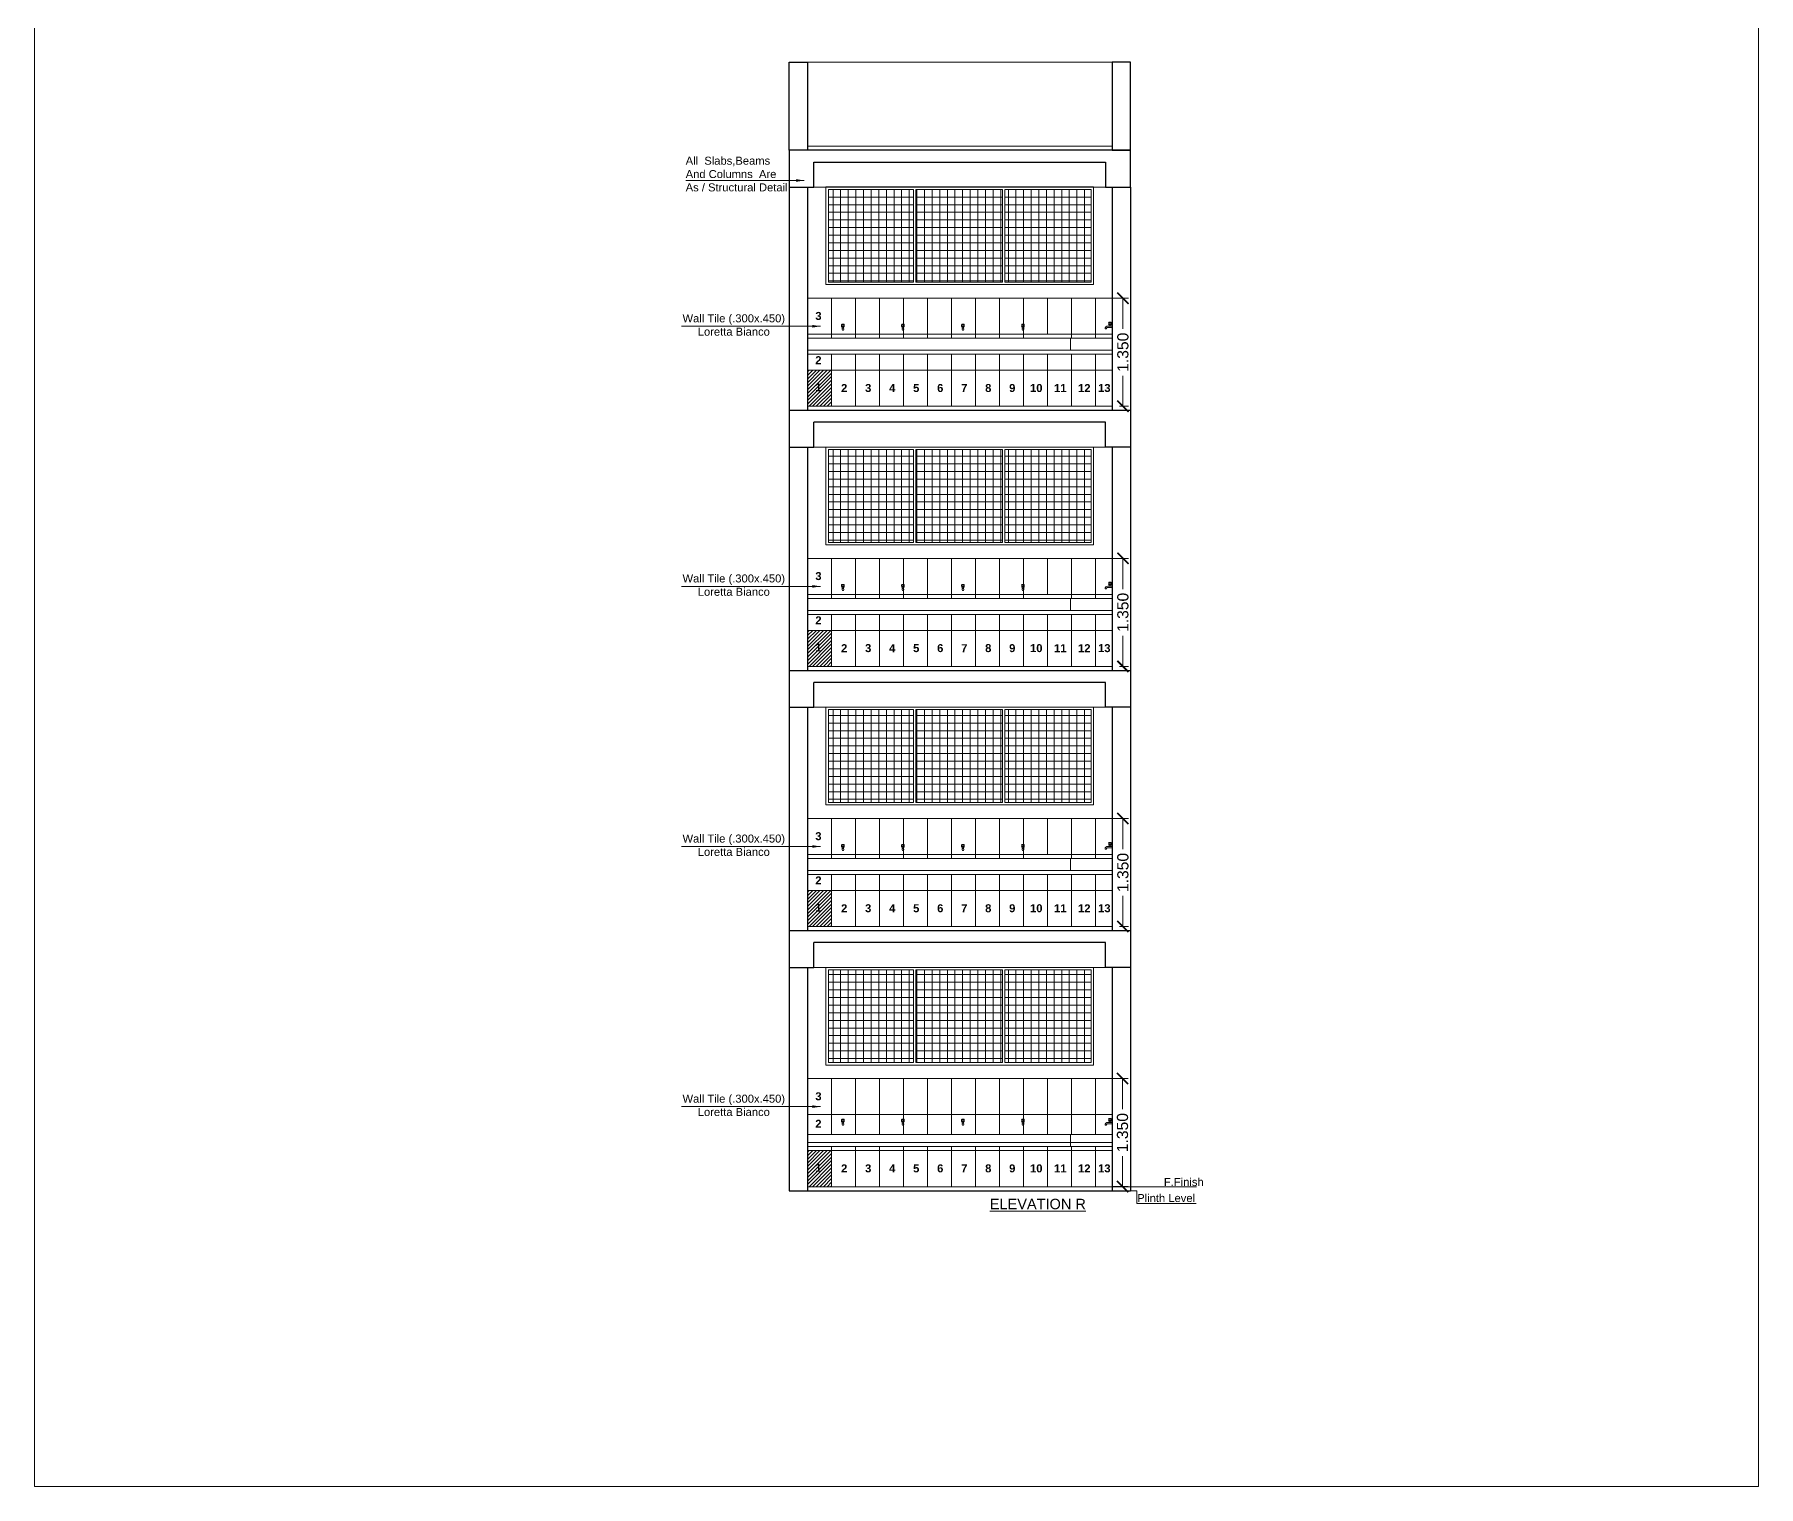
# Model space of a CAD drawing. Header units: millimetres. Extents: x 2733 to 5909, y 1038 to 2089.
# Drawn here: x 2941.06 to 2962.6, y 1038.12 to 1056.26 of the extents above; entities that cross this region are included whole.
import ezdxf

# ---------------------------------------------------------------- set-up
doc = ezdxf.new("R2010")
doc.units = ezdxf.units.MM
doc.header["$PDMODE"] = 35
doc.layers.get('0').update_dxf_attribs({"lineweight": 20})
doc.layers.get('Defpoints').update_dxf_attribs({"lineweight": 15})
for name, color, linetype, lineweight in [('beam', 43, 'Continuous', 20), ('DIM', 6, 'Continuous', 18), ('dim.1', 6, 'Continuous', 18), ('Fixture', 44, 'Continuous', 13), ('FLOOR FINISH', 10, 'Continuous', 15), ('flooring', 1, 'Continuous', 18), ('Hatch', 43, 'Continuous', 13), ('rcc', 5, 'Continuous', 30), ('RD', 7, 'Continuous', 18), ('STAIRS', 10, 'Continuous', 18), ('TEXT', 7, 'Continuous', 15), ('TILE HATCH-2', 123, 'Continuous', 9), ('Tiles', 91, 'Continuous', 9), ('Tiles-Text', 230, 'Continuous', 18), ('Ventilator', 200, 'Continuous', 18), ('Wall', 7, 'Continuous', 30)]:
    doc.layers.add(name, color=color, linetype=linetype, lineweight=lineweight)
doc.styles.add('DIM', font='arial.ttf', dxfattribs={"height": 0.5})
doc.styles.add('dim-stylus bt', font='arial.ttf')
doc.styles.add('L120', font='arial.ttf', dxfattribs={"height": 0.6})
doc.styles.add('Tabrej', font='arial.ttf')
doc.dimstyles.new('Copy of 1  100 SMALL', dxfattribs={"dimscale": 100, "dimtxt": 4.5, "dimasz": 3, "dimexe": 1.5, "dimexo": 0, "dimgap": 1, "dimtad": 1, "dimdec": 0, "dimzin": 0, "dimdsep": 46, "dimtxsty": 'dim-stylus bt', "dimblk": 'ARCHTICK', "dimcen": 0, "dimdle": 1.5, "dimclrd": 256, "dimclre": 256, "dimclrt": 7, "dimadec": 0, "dimazin": 0, "dimtfac": 0.7, "dimtdec": 0, "dimtofl": 0, "dimtmove": 2, "dimatfit": 3, "dimfxl": 0, "dimtolj": 1, "dimtzin": 0, "dimlwd": 15, "dimlwe": 15, "dimarcsym": 0})
doc.dimstyles.new('DIMEN', dxfattribs={"dimtxt": 0.3, "dimasz": 0.25, "dimexe": 0.18, "dimexo": 0.0625, "dimgap": 0.09, "dimtad": 0, "dimdec": 3, "dimzin": 0, "dimdsep": 46, "dimtxsty": 'Tabrej', "dimcen": 0, "dimclrd": 256, "dimclre": 256, "dimclrt": 7, "dimadec": 0, "dimazin": 0, "dimtfac": 1, "dimtdec": 3, "dimtofl": 0, "dimtmove": 0, "dimatfit": 1, "dimfxl": 0, "dimtolj": 1, "dimtzin": 0, "dimlwd": -1, "dimlwe": -1, "dimarcsym": 0})
doc.dimstyles.new('Tabrej', dxfattribs={"dimtxt": 4, "dimasz": 0.45, "dimexe": 0.18, "dimexo": 0.0625, "dimgap": 0.09, "dimtad": 0, "dimdec": 3, "dimzin": 0, "dimdsep": 46, "dimtxsty": 'Tabrej', "dimcen": 0, "dimclrd": 256, "dimclre": 256, "dimclrt": 7, "dimaunit": 1, "dimadec": 3, "dimazin": 0, "dimtfac": 1, "dimtdec": 3, "dimtofl": 0, "dimtmove": 0, "dimatfit": 3, "dimfxl": 0, "dimtolj": 1, "dimtzin": 0, "dimlwd": -1, "dimlwe": -1, "dimarcsym": 0})

# ---------------------------------------------------------------- blocks, each defined once
blk = doc.blocks.new('UIIOJHK')
at = {"ltscale": 0.05}
for p, q in [((1511.705, -656.787), (1511.672, -656.787)), ((1511.672, -656.804), (1511.705, -656.804)), ((1511.68, -656.812), (1511.68, -656.829)), ((1511.68, -656.829), (1511.697, -656.829)), ((1511.695, -656.854), (1511.682, -656.854)), ((1511.697, -656.829), (1511.697, -656.812))]:
    blk.add_line(p, q, dxfattribs=at)
for points in [[(1511.672, -656.787), (1511.672, -656.803)], [(1511.697, -656.779), (1511.68, -656.779)], [(1511.68, -656.812), (1511.697, -656.812)], [(1511.705, -656.804), (1511.705, -656.787)]]:
    blk.add_lwpolyline(points, dxfattribs=at)
for centre, radius, start, end in [((1511.68, -656.787), 0.00809, 88.2224, 181.7776), ((1511.68, -656.804), 0.00809, 178.2224, 271.7776), ((1511.703, -656.84), 0.0248, 153.0329, 214.6745), ((1511.675, -656.84), 0.0248, 325.3255, 26.9671), ((1511.697, -656.787), 0.00809, 358.2224, 91.7776), ((1511.697, -656.804), 0.00809, 268.2224, 1.7776)]:
    blk.add_arc(centre, radius, start, end, dxfattribs=at)
blk = doc.blocks.new('_ArchTick')
at = {"color": 0, "const_width": 0.15}
blk.add_lwpolyline([(-0.5, -0.5), (0.5, 0.5)], dxfattribs=at)
blk = doc.blocks.new('*D71')
at = {"layer": 'Defpoints', "color": 0, "lineweight": 15, "transparency": 16777216}
for p in [(2954.522, 1046.463), (2954.609, 1045.113), (2954.658, 1045.113)]:
    blk.add_point(p, dxfattribs=at)
at = {"layer": 'DIM', "transparency": 16777216}
for p, q in [((2954.529, 1046.463), (2954.728, 1046.463)), ((2954.658, 1046.463), (2954.658, 1046.08)), ((2954.658, 1045.113), (2954.658, 1045.495)), ((2954.616, 1045.113), (2954.728, 1045.113))]:
    blk.add_line(p, q, dxfattribs=at)
at = {"layer": 'DIM', "transparency": 16777216, "xscale": 0.14, "yscale": 0.14, "zscale": 0.14}
for p, rotation in [((2954.658, 1046.463), 90), ((2954.658, 1045.113), 270)]:
    blk.add_blockref('_ArchTick', p, dxfattribs=dict(at, rotation=rotation))
at = {"layer": 'DIM', "color": 7, "transparency": 16777216, "insert": (2954.658, 1045.788), "char_height": 0.14, "attachment_point": 5, "rotation": 90, "style": 'Tabrej'}
blk.add_mtext('\\A1;1.350', dxfattribs=at)
blk = doc.blocks.new('*D147')
at = {"layer": 'Defpoints', "color": 0, "lineweight": 15, "transparency": 16777216}
for p in [(2954.522, 1049.713), (2954.609, 1048.363), (2954.658, 1048.363)]:
    blk.add_point(p, dxfattribs=at)
at = {"layer": 'DIM', "transparency": 16777216}
for p, q in [((2954.529, 1049.713), (2954.728, 1049.713)), ((2954.658, 1049.713), (2954.658, 1049.33)), ((2954.658, 1048.363), (2954.658, 1048.745)), ((2954.616, 1048.363), (2954.728, 1048.363))]:
    blk.add_line(p, q, dxfattribs=at)
at = {"layer": 'DIM', "transparency": 16777216, "xscale": 0.14, "yscale": 0.14, "zscale": 0.14}
for p, rotation in [((2954.658, 1049.713), 90), ((2954.658, 1048.363), 270)]:
    blk.add_blockref('_ArchTick', p, dxfattribs=dict(at, rotation=rotation))
at = {"layer": 'DIM', "color": 7, "transparency": 16777216, "insert": (2954.658, 1049.038), "char_height": 0.14, "attachment_point": 5, "rotation": 90, "style": 'Tabrej'}
blk.add_mtext('\\A1;1.350', dxfattribs=at)
blk = doc.blocks.new('*D148')
at = {"layer": 'Defpoints', "color": 0, "lineweight": 15, "transparency": 16777216}
for p in [(2954.522, 1052.963), (2954.609, 1051.613), (2954.658, 1051.613)]:
    blk.add_point(p, dxfattribs=at)
at = {"layer": 'DIM', "transparency": 16777216}
for p, q in [((2954.529, 1052.963), (2954.728, 1052.963)), ((2954.658, 1052.963), (2954.658, 1052.58)), ((2954.658, 1051.613), (2954.658, 1051.995)), ((2954.616, 1051.613), (2954.728, 1051.613))]:
    blk.add_line(p, q, dxfattribs=at)
at = {"layer": 'DIM', "transparency": 16777216, "xscale": 0.14, "yscale": 0.14, "zscale": 0.14}
for p, rotation in [((2954.658, 1052.963), 90), ((2954.658, 1051.613), 270)]:
    blk.add_blockref('_ArchTick', p, dxfattribs=dict(at, rotation=rotation))
at = {"layer": 'DIM', "color": 7, "transparency": 16777216, "insert": (2954.658, 1052.288), "char_height": 0.14, "attachment_point": 5, "rotation": 90, "style": 'Tabrej'}
blk.add_mtext('\\A1;1.350', dxfattribs=at)
blk = doc.blocks.new('*D149')
at = {"layer": 'Defpoints', "color": 0, "lineweight": 15, "transparency": 16777216}
for p in [(2954.522, 1043.213), (2954.653, 1043.213), (2954.522, 1041.863)]:
    blk.add_point(p, dxfattribs=at)
at = {"layer": 'DIM', "transparency": 16777216}
for p, q in [((2954.529, 1043.213), (2954.723, 1043.213)), ((2954.653, 1043.213), (2954.653, 1042.83)), ((2954.653, 1041.863), (2954.653, 1042.245)), ((2954.529, 1041.863), (2954.723, 1041.863))]:
    blk.add_line(p, q, dxfattribs=at)
at = {"layer": 'DIM', "transparency": 16777216, "xscale": 0.14, "yscale": 0.14, "zscale": 0.14}
for p, rotation in [((2954.653, 1043.213), 90), ((2954.653, 1041.863), 270)]:
    blk.add_blockref('_ArchTick', p, dxfattribs=dict(at, rotation=rotation))
at = {"layer": 'DIM', "color": 7, "transparency": 16777216, "insert": (2954.653, 1042.538), "char_height": 0.14, "attachment_point": 5, "rotation": 90, "style": 'Tabrej'}
blk.add_mtext('\\A1;1.350', dxfattribs=at)
blk = doc.blocks.new('GDF')
at = {"ltscale": 0.05}
for p, q in [((2954.435, 1042.631), (2954.452, 1042.631)), ((2954.469, 1042.647), (2954.522, 1042.647)), ((2954.522, 1042.664), (2954.47, 1042.664)), ((2954.513, 1042.706), (2954.48, 1042.706)), ((2954.48, 1042.689), (2954.513, 1042.689)), ((2954.488, 1042.681), (2954.488, 1042.664)), ((2954.505, 1042.664), (2954.505, 1042.681))]:
    blk.add_line(p, q, dxfattribs=at)
for points in [[(2954.48, 1042.706), (2954.48, 1042.689)], [(2954.505, 1042.714), (2954.488, 1042.714)], [(2954.488, 1042.681), (2954.505, 1042.681)], [(2954.513, 1042.689), (2954.513, 1042.706)]]:
    blk.add_lwpolyline(points, dxfattribs=at)
for centre, radius, start, end in [((2954.466, 1042.634), 0.0306, 81.284, 185.8586), ((2954.466, 1042.634), 0.0139, 77.0192, 192.9808), ((2954.488, 1042.706), 0.00809, 88.2224, 181.7776), ((2954.488, 1042.689), 0.00809, 178.2224, 271.7776), ((2954.505, 1042.706), 0.00809, 358.2224, 91.7776), ((2954.505, 1042.689), 0.00809, 268.2224, 1.7776)]:
    blk.add_arc(centre, radius, start, end, dxfattribs=at)
blk = doc.blocks.new('6yr5')
at = {"layer": 'Hatch', "lineweight": 15}
h = blk.add_hatch(dxfattribs=at)
h.set_pattern_fill('NET', color=256, scale=0.03)
h.paths.add_polyline_path([(2956.398, 1065.684), (2956.398, 1064.524), (2957.478, 1064.524), (2957.478, 1065.684)])
h.paths.add_polyline_path([(2957.508, 1065.684), (2957.508, 1064.524), (2958.588, 1064.524), (2958.588, 1065.684)])
h.paths.add_polyline_path([(2955.303, 1065.684), (2955.303, 1064.524), (2956.368, 1064.524), (2956.368, 1065.684)])
at = {"layer": 'Ventilator', "lineweight": 15}
for p, q in [((2956.368, 1064.524), (2956.368, 1065.684)), ((2956.398, 1064.524), (2956.398, 1065.684)), ((2957.478, 1064.524), (2957.478, 1065.684)), ((2957.508, 1064.524), (2957.508, 1065.684))]:
    blk.add_line(p, q, dxfattribs=at)
blk.add_lwpolyline([(2955.273, 1064.494), (2958.618, 1064.494), (2958.618, 1065.714), (2955.273, 1065.714)], close=True, dxfattribs=at)
for points in [[(2956.368, 1065.684), (2955.303, 1065.684), (2955.303, 1064.524), (2956.368, 1064.524)], [(2957.478, 1065.684), (2956.398, 1065.684)], [(2957.508, 1064.524), (2958.588, 1064.524), (2958.588, 1065.684), (2957.508, 1065.684)], [(2956.398, 1064.524), (2957.478, 1064.524)]]:
    blk.add_lwpolyline(points, dxfattribs=at)
blk = doc.blocks.new('bb')
at = {"layer": 'TEXT', "insert": (2831.44, 1054.934), "char_height": 0.1, "width": 22.01129, "attachment_point": 1, "style": 'L120'}
blk.add_mtext('All  Slabs,Beams\\PAnd Columns  Are \\PAs / Structural Detail', dxfattribs=at)
at = {"layer": 'dim.1', "ltscale": 0.02}
blk.add_leader([(2832.92, 1054.637), (2831.44, 1054.637)], dimstyle='Tabrej', override={"dimasz": 0.1}, dxfattribs=at)

msp = doc.modelspace()

# ---------------------------------------------------------------- hatches: boundary and pattern name
at = {"layer": 'TILE HATCH-2'}
h = msp.add_hatch(dxfattribs=at)
h.set_pattern_fill('ANSI31', color=256, scale=0.01, style=0)
h.set_pattern_definition([(45, (57.666524, 56.654722), (-0.0224506403, 0.0224506403), [])])
h.paths.add_polyline_path([(2951.0171, 1052.0625), (2950.7171, 1052.0625), (2950.7171, 1051.6125), (2951.0171, 1051.6125)])
h.paths.add_polyline_path([(2950.806, 1051.9351), (2950.8999, 1051.9351), (2950.8999, 1051.7847), (2950.806, 1051.7847)], flags=24)
h = msp.add_hatch(dxfattribs=at)
h.set_pattern_fill('ANSI31', color=256, scale=0.01, style=0)
h.set_pattern_definition([(45, (57.666524, 53.404722), (-0.0224506403, 0.0224506403), [])])
h.paths.add_polyline_path([(2951.0171, 1048.8125), (2950.7171, 1048.8125), (2950.7171, 1048.3625), (2951.0171, 1048.3625)])
h.paths.add_polyline_path([(2950.806, 1048.6851), (2950.8999, 1048.6851), (2950.8999, 1048.5347), (2950.806, 1048.5347)], flags=24)
h = msp.add_hatch(dxfattribs=at)
h.set_pattern_fill('ANSI31', color=256, scale=0.01, style=0)
h.set_pattern_definition([(45, (57.666524, 50.154722), (-0.0224506403, 0.0224506403), [])])
h.paths.add_polyline_path([(2951.0171, 1045.5625), (2950.7171, 1045.5625), (2950.7171, 1045.1125), (2951.0171, 1045.1125)])
h.paths.add_polyline_path([(2950.806, 1045.4351), (2950.8999, 1045.4351), (2950.8999, 1045.2847), (2950.806, 1045.2847)], flags=24)
h = msp.add_hatch(dxfattribs=at)
h.set_pattern_fill('ANSI31', color=256, scale=0.01, style=0)
h.set_pattern_definition([(45, (57.666524, 46.904722), (-0.0224506403, 0.0224506403), [])])
h.paths.add_polyline_path([(2951.0171, 1042.3125), (2950.7171, 1042.3125), (2950.7171, 1041.8625), (2951.0171, 1041.8625)])
h.paths.add_polyline_path([(2950.806, 1042.1851), (2950.8999, 1042.1851), (2950.8999, 1042.0347), (2950.806, 1042.0347)], flags=24)

# ---------------------------------------------------------------- linework, layer by layer
at = {"lineweight": 15}
msp.add_line((2950.7171, 1055.9125), (2954.7521, 1055.9125), dxfattribs=at)
at = {"layer": 'beam', "lineweight": 15}
for p, q in [((2950.7971, 1054.3525), (2954.4421, 1054.3525)), ((2950.7971, 1051.1025), (2954.4421, 1051.1025)), ((2950.7971, 1047.8525), (2954.4421, 1047.8525)), ((2950.7971, 1044.6025), (2954.4421, 1044.6025))]:
    msp.add_line(p, q, dxfattribs=at)
at = {"layer": 'DIM', "ltscale": 0.05}
for p, q in [((2954.5291, 1041.8625), (2955.5793, 1041.8625)), ((2954.5291, 1041.8125), (2954.8325, 1041.8125)), ((2954.5291, 1041.8125), (2954.8325, 1041.8125)), ((2954.8325, 1041.8125), (2954.8325, 1041.6528)), ((2954.8325, 1041.6528), (2955.5736, 1041.6528))]:
    msp.add_line(p, q, dxfattribs=at)
at = {"layer": 'FLOOR FINISH', "lineweight": 15}
msp.add_line((2950.7171, 1054.8625), (2954.5221, 1054.8625), dxfattribs=at)
at = {"layer": 'flooring'}
for p, q in [((2950.7171, 1052.4625), (2954.5221, 1052.4625)), ((2950.7171, 1052.3125), (2954.5221, 1052.3125)), ((2950.7171, 1052.2625), (2954.5221, 1052.2625)), ((2950.7171, 1051.6125), (2954.5221, 1051.6125)), ((2950.7171, 1049.2125), (2954.5221, 1049.2125)), ((2950.7171, 1049.0625), (2954.5221, 1049.0625)), ((2950.7171, 1049.0125), (2954.5221, 1049.0125)), ((2950.7171, 1048.3625), (2954.5221, 1048.3625)), ((2950.7171, 1045.9625), (2954.5221, 1045.9625)), ((2950.7171, 1045.8125), (2954.5221, 1045.8125)), ((2950.7171, 1045.7625), (2954.5221, 1045.7625)), ((2950.7171, 1045.1125), (2954.5221, 1045.1125)), ((2950.7171, 1042.5125), (2954.5221, 1042.5125)), ((2950.7171, 1042.4125), (2954.5221, 1042.4125)), ((2950.7171, 1042.3625), (2954.5221, 1042.3625)), ((2950.7171, 1041.8625), (2954.5221, 1041.8625))]:
    msp.add_line(p, q, dxfattribs=at)
at = {"layer": 'rcc'}
for p, q in [((2950.4871, 1051.5625), (2950.4871, 1051.1025)), ((2950.4871, 1051.5625), (2954.7521, 1051.5625)), ((2954.7521, 1051.5625), (2954.7521, 1051.1025)), ((2950.7971, 1051.1025), (2950.7971, 1051.4125)), ((2954.4421, 1051.4125), (2950.7971, 1051.4125)), ((2954.4421, 1051.1025), (2954.4421, 1051.4125)), ((2950.4871, 1051.1025), (2950.7971, 1051.1025)), ((2954.7521, 1051.1025), (2954.4421, 1051.1025)), ((2950.4871, 1048.3125), (2950.4871, 1047.8525)), ((2950.4871, 1048.3125), (2954.7521, 1048.3125)), ((2950.7971, 1047.8525), (2950.7971, 1048.1625)), ((2954.4421, 1048.1625), (2950.7971, 1048.1625)), ((2954.4421, 1047.8525), (2954.4421, 1048.1625)), ((2954.7521, 1048.3125), (2954.7521, 1047.8525)), ((2950.4871, 1047.8525), (2950.7971, 1047.8525)), ((2954.7521, 1047.8525), (2954.4421, 1047.8525)), ((2950.4871, 1045.0625), (2950.4871, 1044.6025)), ((2950.4871, 1045.0625), (2954.7521, 1045.0625)), ((2950.7971, 1044.6025), (2950.7971, 1044.9125)), ((2954.4421, 1044.9125), (2950.7971, 1044.9125)), ((2954.4421, 1044.6025), (2954.4421, 1044.9125)), ((2954.7521, 1045.0625), (2954.7521, 1044.6025)), ((2950.4871, 1044.6025), (2950.7971, 1044.6025)), ((2954.7521, 1044.6025), (2954.4421, 1044.6025))]:
    msp.add_line(p, q, dxfattribs=at)
msp.add_lwpolyline([(2954.4421, 1054.3525), (2954.7521, 1054.3525), (2954.7521, 1054.8125), (2950.4871, 1054.8125), (2950.4871, 1054.3525), (2950.7971, 1054.3525), (2950.7971, 1054.6625), (2954.4421, 1054.6625)], close=True, dxfattribs=at)
at = {"layer": 'RD', "lineweight": 15}
msp.add_lwpolyline([(2941.0568, 1070.8574), (2962.6006, 1070.8574), (2962.6006, 1038.1163), (2941.0568, 1038.1163)], close=True, dxfattribs=at)
at = {"layer": 'STAIRS'}
for p, q in [((2954.0021, 1052.4625), (2954.0021, 1052.3125)), ((2954.0021, 1049.2125), (2954.0021, 1049.0625)), ((2954.0021, 1045.9625), (2954.0021, 1045.8125)), ((2954.0021, 1042.5125), (2954.0021, 1042.3625))]:
    msp.add_line(p, q, dxfattribs=at)
at = {"layer": 'Tiles'}
for points in [[(2950.7171, 1052.9625), (2950.7171, 1052.5125), (2951.0171, 1052.5125), (2951.0171, 1052.9625)], [(2951.0171, 1052.9625), (2951.0171, 1052.5125), (2951.3171, 1052.5125), (2951.3171, 1052.9625)], [(2951.3171, 1052.9625), (2951.3171, 1052.5125), (2951.6171, 1052.5125), (2951.6171, 1052.9625)], [(2951.6171, 1052.9625), (2951.6171, 1052.5125), (2951.9171, 1052.5125), (2951.9171, 1052.9625)], [(2951.9171, 1052.9625), (2951.9171, 1052.5125), (2952.2171, 1052.5125), (2952.2171, 1052.9625)], [(2952.2171, 1052.9625), (2952.2171, 1052.5125), (2952.5171, 1052.5125), (2952.5171, 1052.9625)], [(2952.5171, 1052.9625), (2952.5171, 1052.5125), (2952.8171, 1052.5125), (2952.8171, 1052.9625)], [(2952.8171, 1052.9625), (2952.8171, 1052.5125), (2953.1171, 1052.5125), (2953.1171, 1052.9625)], [(2953.1171, 1052.9625), (2953.1171, 1052.5125), (2953.4171, 1052.5125), (2953.4171, 1052.9625)], [(2953.4171, 1052.9625), (2953.4171, 1052.5125), (2953.7171, 1052.5125), (2953.7171, 1052.9625)], [(2953.7171, 1052.9625), (2953.7171, 1052.5125), (2954.0171, 1052.5125), (2954.0171, 1052.9625)], [(2954.0171, 1052.9625), (2954.0171, 1052.5125), (2954.3171, 1052.5125), (2954.3171, 1052.9625)], [(2954.3171, 1052.9625), (2954.3171, 1052.5125), (2954.5221, 1052.5125), (2954.5221, 1052.9625)], [(2950.7171, 1052.0625), (2950.7171, 1051.6125), (2951.0171, 1051.6125), (2951.0171, 1052.0625)], [(2951.0171, 1052.0625), (2951.0171, 1051.6125), (2951.3171, 1051.6125), (2951.3171, 1052.0625)], [(2951.3171, 1052.0625), (2951.3171, 1051.6125), (2951.6171, 1051.6125), (2951.6171, 1052.0625)], [(2951.6171, 1052.0625), (2951.6171, 1051.6125), (2951.9171, 1051.6125), (2951.9171, 1052.0625)], [(2951.9171, 1052.0625), (2951.9171, 1051.6125), (2952.2171, 1051.6125), (2952.2171, 1052.0625)], [(2952.2171, 1052.0625), (2952.2171, 1051.6125), (2952.5171, 1051.6125), (2952.5171, 1052.0625)], [(2952.5171, 1052.0625), (2952.5171, 1051.6125), (2952.8171, 1051.6125), (2952.8171, 1052.0625)], [(2952.8171, 1052.0625), (2952.8171, 1051.6125), (2953.1171, 1051.6125), (2953.1171, 1052.0625)], [(2953.1171, 1052.0625), (2953.1171, 1051.6125), (2953.4171, 1051.6125), (2953.4171, 1052.0625)], [(2953.4171, 1052.0625), (2953.4171, 1051.6125), (2953.7171, 1051.6125), (2953.7171, 1052.0625)], [(2953.7171, 1052.0625), (2953.7171, 1051.6125), (2954.0171, 1051.6125), (2954.0171, 1052.0625)], [(2954.0171, 1052.0625), (2954.0171, 1051.6125), (2954.3171, 1051.6125), (2954.3171, 1052.0625)], [(2954.3171, 1052.0625), (2954.3171, 1051.6125), (2954.5221, 1051.6125), (2954.5221, 1052.0625)], [(2950.7171, 1049.7125), (2950.7171, 1049.2625), (2951.0171, 1049.2625), (2951.0171, 1049.7125)], [(2951.0171, 1049.7125), (2951.0171, 1049.2625), (2951.3171, 1049.2625), (2951.3171, 1049.7125)], [(2951.3171, 1049.7125), (2951.3171, 1049.2625), (2951.6171, 1049.2625), (2951.6171, 1049.7125)], [(2951.6171, 1049.7125), (2951.6171, 1049.2625), (2951.9171, 1049.2625), (2951.9171, 1049.7125)], [(2951.9171, 1049.7125), (2951.9171, 1049.2625), (2952.2171, 1049.2625), (2952.2171, 1049.7125)], [(2952.2171, 1049.7125), (2952.2171, 1049.2625), (2952.5171, 1049.2625), (2952.5171, 1049.7125)], [(2952.5171, 1049.7125), (2952.5171, 1049.2625), (2952.8171, 1049.2625), (2952.8171, 1049.7125)], [(2952.8171, 1049.7125), (2952.8171, 1049.2625), (2953.1171, 1049.2625), (2953.1171, 1049.7125)], [(2953.1171, 1049.7125), (2953.1171, 1049.2625), (2953.4171, 1049.2625), (2953.4171, 1049.7125)], [(2953.4171, 1049.7125), (2953.4171, 1049.2625), (2953.7171, 1049.2625), (2953.7171, 1049.7125)], [(2953.7171, 1049.7125), (2953.7171, 1049.2625), (2954.0171, 1049.2625), (2954.0171, 1049.7125)], [(2954.0171, 1049.7125), (2954.0171, 1049.2625), (2954.3171, 1049.2625), (2954.3171, 1049.7125)], [(2954.3171, 1049.7125), (2954.3171, 1049.2625), (2954.5221, 1049.2625), (2954.5221, 1049.7125)], [(2950.7171, 1048.8125), (2950.7171, 1048.3625), (2951.0171, 1048.3625), (2951.0171, 1048.8125)], [(2951.0171, 1048.8125), (2951.0171, 1048.3625), (2951.3171, 1048.3625), (2951.3171, 1048.8125)], [(2951.3171, 1048.8125), (2951.3171, 1048.3625), (2951.6171, 1048.3625), (2951.6171, 1048.8125)], [(2951.6171, 1048.8125), (2951.6171, 1048.3625), (2951.9171, 1048.3625), (2951.9171, 1048.8125)], [(2951.9171, 1048.8125), (2951.9171, 1048.3625), (2952.2171, 1048.3625), (2952.2171, 1048.8125)], [(2952.2171, 1048.8125), (2952.2171, 1048.3625), (2952.5171, 1048.3625), (2952.5171, 1048.8125)], [(2952.5171, 1048.8125), (2952.5171, 1048.3625), (2952.8171, 1048.3625), (2952.8171, 1048.8125)], [(2952.8171, 1048.8125), (2952.8171, 1048.3625), (2953.1171, 1048.3625), (2953.1171, 1048.8125)], [(2953.1171, 1048.8125), (2953.1171, 1048.3625), (2953.4171, 1048.3625), (2953.4171, 1048.8125)], [(2953.4171, 1048.8125), (2953.4171, 1048.3625), (2953.7171, 1048.3625), (2953.7171, 1048.8125)], [(2953.7171, 1048.8125), (2953.7171, 1048.3625), (2954.0171, 1048.3625), (2954.0171, 1048.8125)], [(2954.0171, 1048.8125), (2954.0171, 1048.3625), (2954.3171, 1048.3625), (2954.3171, 1048.8125)], [(2954.3171, 1048.8125), (2954.3171, 1048.3625), (2954.5221, 1048.3625), (2954.5221, 1048.8125)], [(2950.7171, 1046.4625), (2950.7171, 1046.0125), (2951.0171, 1046.0125), (2951.0171, 1046.4625)], [(2951.0171, 1046.4625), (2951.0171, 1046.0125), (2951.3171, 1046.0125), (2951.3171, 1046.4625)], [(2951.3171, 1046.4625), (2951.3171, 1046.0125), (2951.6171, 1046.0125), (2951.6171, 1046.4625)], [(2951.6171, 1046.4625), (2951.6171, 1046.0125), (2951.9171, 1046.0125), (2951.9171, 1046.4625)], [(2951.9171, 1046.4625), (2951.9171, 1046.0125), (2952.2171, 1046.0125), (2952.2171, 1046.4625)], [(2952.2171, 1046.4625), (2952.2171, 1046.0125), (2952.5171, 1046.0125), (2952.5171, 1046.4625)], [(2952.5171, 1046.4625), (2952.5171, 1046.0125), (2952.8171, 1046.0125), (2952.8171, 1046.4625)], [(2952.8171, 1046.4625), (2952.8171, 1046.0125), (2953.1171, 1046.0125), (2953.1171, 1046.4625)], [(2953.1171, 1046.4625), (2953.1171, 1046.0125), (2953.4171, 1046.0125), (2953.4171, 1046.4625)], [(2953.4171, 1046.4625), (2953.4171, 1046.0125), (2953.7171, 1046.0125), (2953.7171, 1046.4625)], [(2953.7171, 1046.4625), (2953.7171, 1046.0125), (2954.0171, 1046.0125), (2954.0171, 1046.4625)], [(2954.0171, 1046.4625), (2954.0171, 1046.0125), (2954.3171, 1046.0125), (2954.3171, 1046.4625)], [(2954.3171, 1046.4625), (2954.3171, 1046.0125), (2954.5221, 1046.0125), (2954.5221, 1046.4625)], [(2950.7171, 1045.5625), (2950.7171, 1045.1125), (2951.0171, 1045.1125), (2951.0171, 1045.5625)], [(2951.0171, 1045.5625), (2951.0171, 1045.1125), (2951.3171, 1045.1125), (2951.3171, 1045.5625)], [(2951.3171, 1045.5625), (2951.3171, 1045.1125), (2951.6171, 1045.1125), (2951.6171, 1045.5625)], [(2951.6171, 1045.5625), (2951.6171, 1045.1125), (2951.9171, 1045.1125), (2951.9171, 1045.5625)], [(2951.9171, 1045.5625), (2951.9171, 1045.1125), (2952.2171, 1045.1125), (2952.2171, 1045.5625)], [(2952.2171, 1045.5625), (2952.2171, 1045.1125), (2952.5171, 1045.1125), (2952.5171, 1045.5625)], [(2952.5171, 1045.5625), (2952.5171, 1045.1125), (2952.8171, 1045.1125), (2952.8171, 1045.5625)], [(2952.8171, 1045.5625), (2952.8171, 1045.1125), (2953.1171, 1045.1125), (2953.1171, 1045.5625)], [(2953.1171, 1045.5625), (2953.1171, 1045.1125), (2953.4171, 1045.1125), (2953.4171, 1045.5625)], [(2953.4171, 1045.5625), (2953.4171, 1045.1125), (2953.7171, 1045.1125), (2953.7171, 1045.5625)], [(2953.7171, 1045.5625), (2953.7171, 1045.1125), (2954.0171, 1045.1125), (2954.0171, 1045.5625)], [(2954.0171, 1045.5625), (2954.0171, 1045.1125), (2954.3171, 1045.1125), (2954.3171, 1045.5625)], [(2954.3171, 1045.5625), (2954.3171, 1045.1125), (2954.5221, 1045.1125), (2954.5221, 1045.5625)], [(2950.7171, 1042.7625), (2951.0171, 1042.7625), (2951.0171, 1043.2125), (2950.7171, 1043.2125)], [(2951.0171, 1042.7625), (2951.3171, 1042.7625), (2951.3171, 1043.2125), (2951.0171, 1043.2125)], [(2951.3171, 1042.7625), (2951.6171, 1042.7625), (2951.6171, 1043.2125), (2951.3171, 1043.2125)], [(2951.6171, 1042.7625), (2951.9171, 1042.7625), (2951.9171, 1043.2125), (2951.6171, 1043.2125)], [(2951.9171, 1042.7625), (2952.2171, 1042.7625), (2952.2171, 1043.2125), (2951.9171, 1043.2125)], [(2952.2171, 1042.7625), (2952.5171, 1042.7625), (2952.5171, 1043.2125), (2952.2171, 1043.2125)], [(2952.5171, 1042.7625), (2952.8171, 1042.7625), (2952.8171, 1043.2125), (2952.5171, 1043.2125)], [(2952.8171, 1042.7625), (2953.1171, 1042.7625), (2953.1171, 1043.2125), (2952.8171, 1043.2125)], [(2953.1171, 1042.7625), (2953.4171, 1042.7625), (2953.4171, 1043.2125), (2953.1171, 1043.2125)], [(2953.4171, 1042.7625), (2953.7171, 1042.7625), (2953.7171, 1043.2125), (2953.4171, 1043.2125)], [(2953.7171, 1042.7625), (2954.0171, 1042.7625), (2954.0171, 1043.2125), (2953.7171, 1043.2125)], [(2954.0171, 1042.7625), (2954.3171, 1042.7625), (2954.3171, 1043.2125), (2954.0171, 1043.2125)], [(2954.3171, 1042.7625), (2954.5221, 1042.7625), (2954.5221, 1043.2125), (2954.3171, 1043.2125)], [(2950.7171, 1041.8625), (2951.0171, 1041.8625), (2951.0171, 1042.3125), (2950.7171, 1042.3125)], [(2951.0171, 1041.8625), (2951.3171, 1041.8625), (2951.3171, 1042.3125), (2951.0171, 1042.3125)], [(2951.3171, 1041.8625), (2951.6171, 1041.8625), (2951.6171, 1042.3125), (2951.3171, 1042.3125)], [(2951.6171, 1041.8625), (2951.9171, 1041.8625), (2951.9171, 1042.3125), (2951.6171, 1042.3125)], [(2951.9171, 1041.8625), (2952.2171, 1041.8625), (2952.2171, 1042.3125), (2951.9171, 1042.3125)], [(2952.2171, 1041.8625), (2952.5171, 1041.8625), (2952.5171, 1042.3125), (2952.2171, 1042.3125)], [(2952.5171, 1041.8625), (2952.8171, 1041.8625), (2952.8171, 1042.3125), (2952.5171, 1042.3125)], [(2952.8171, 1041.8625), (2953.1171, 1041.8625), (2953.1171, 1042.3125), (2952.8171, 1042.3125)], [(2953.1171, 1041.8625), (2953.4171, 1041.8625), (2953.4171, 1042.3125), (2953.1171, 1042.3125)], [(2953.4171, 1041.8625), (2953.7171, 1041.8625), (2953.7171, 1042.3125), (2953.4171, 1042.3125)], [(2953.7171, 1041.8625), (2954.0171, 1041.8625), (2954.0171, 1042.3125), (2953.7171, 1042.3125)], [(2954.0171, 1041.8625), (2954.3171, 1041.8625), (2954.3171, 1042.3125), (2954.0171, 1042.3125)], [(2954.3171, 1041.8625), (2954.5221, 1041.8625), (2954.5221, 1042.3125), (2954.3171, 1042.3125)]]:
    msp.add_lwpolyline(points, close=True, dxfattribs=at)
for points in [[(2951.0171, 1052.4625), (2951.0171, 1052.5125), (2950.7171, 1052.5125), (2950.7171, 1052.0625), (2951.0171, 1052.0625), (2951.0171, 1052.2625)], [(2951.3171, 1052.4625), (2951.3171, 1052.5125), (2951.0171, 1052.5125), (2951.0171, 1052.4625)], [(2951.6171, 1052.4625), (2951.6171, 1052.5125), (2951.3171, 1052.5125), (2951.3171, 1052.4625)], [(2951.9171, 1052.4625), (2951.9171, 1052.5125), (2951.6171, 1052.5125), (2951.6171, 1052.4625)], [(2952.2171, 1052.4625), (2952.2171, 1052.5125), (2951.9171, 1052.5125), (2951.9171, 1052.4625)], [(2952.5171, 1052.4625), (2952.5171, 1052.5125), (2952.2171, 1052.5125), (2952.2171, 1052.4625)], [(2952.8171, 1052.4625), (2952.8171, 1052.5125), (2952.5171, 1052.5125), (2952.5171, 1052.4625)], [(2953.1171, 1052.4625), (2953.1171, 1052.5125), (2952.8171, 1052.5125), (2952.8171, 1052.4625)], [(2953.4171, 1052.4625), (2953.4171, 1052.5125), (2953.1171, 1052.5125), (2953.1171, 1052.4625)], [(2953.7171, 1052.5125), (2953.4171, 1052.5125), (2953.4171, 1052.4625)], [(2954.0171, 1052.4625), (2954.0171, 1052.5125), (2953.7171, 1052.5125)], [(2954.3171, 1052.4625), (2954.3171, 1052.5125), (2954.0171, 1052.5125), (2954.0171, 1052.4625)], [(2954.3171, 1052.2625), (2954.3171, 1052.0625), (2954.5221, 1052.0625), (2954.5221, 1052.5125), (2954.3171, 1052.5125), (2954.3171, 1052.4625)], [(2951.0171, 1052.2625), (2951.0171, 1052.0625), (2951.3171, 1052.0625), (2951.3171, 1052.2625)], [(2951.3171, 1052.2625), (2951.3171, 1052.0625), (2951.6171, 1052.0625), (2951.6171, 1052.2625)], [(2951.6171, 1052.2625), (2951.6171, 1052.0625), (2951.9171, 1052.0625), (2951.9171, 1052.2625)], [(2951.9171, 1052.2625), (2951.9171, 1052.0625), (2952.2171, 1052.0625), (2952.2171, 1052.2625)], [(2952.2171, 1052.2625), (2952.2171, 1052.0625), (2952.5171, 1052.0625), (2952.5171, 1052.2625)], [(2952.5171, 1052.2625), (2952.5171, 1052.0625), (2952.8171, 1052.0625), (2952.8171, 1052.2625)], [(2952.8171, 1052.2625), (2952.8171, 1052.0625), (2953.1171, 1052.0625), (2953.1171, 1052.2625)], [(2953.1171, 1052.2625), (2953.1171, 1052.0625), (2953.4171, 1052.0625), (2953.4171, 1052.2625)], [(2953.4171, 1052.2625), (2953.4171, 1052.0625), (2953.7171, 1052.0625), (2953.7171, 1052.2625)], [(2953.7171, 1052.2625), (2953.7171, 1052.0625), (2954.0171, 1052.0625), (2954.0171, 1052.2625)], [(2954.0171, 1052.2625), (2954.0171, 1052.0625), (2954.3171, 1052.0625), (2954.3171, 1052.2625)], [(2951.0171, 1049.2125), (2951.0171, 1049.2625), (2950.7171, 1049.2625), (2950.7171, 1048.8125), (2951.0171, 1048.8125), (2951.0171, 1049.0125)], [(2951.3171, 1049.2125), (2951.3171, 1049.2625), (2951.0171, 1049.2625), (2951.0171, 1049.2125)], [(2951.6171, 1049.2125), (2951.6171, 1049.2625), (2951.3171, 1049.2625), (2951.3171, 1049.2125)], [(2951.9171, 1049.2125), (2951.9171, 1049.2625), (2951.6171, 1049.2625), (2951.6171, 1049.2125)], [(2952.2171, 1049.2125), (2952.2171, 1049.2625), (2951.9171, 1049.2625), (2951.9171, 1049.2125)], [(2952.5171, 1049.2125), (2952.5171, 1049.2625), (2952.2171, 1049.2625), (2952.2171, 1049.2125)], [(2952.8171, 1049.2125), (2952.8171, 1049.2625), (2952.5171, 1049.2625), (2952.5171, 1049.2125)], [(2953.1171, 1049.2125), (2953.1171, 1049.2625), (2952.8171, 1049.2625), (2952.8171, 1049.2125)], [(2953.4171, 1049.2125), (2953.4171, 1049.2625), (2953.1171, 1049.2625), (2953.1171, 1049.2125)], [(2953.7171, 1049.2625), (2953.4171, 1049.2625), (2953.4171, 1049.2125)], [(2954.0171, 1049.2125), (2954.0171, 1049.2625), (2953.7171, 1049.2625)], [(2954.3171, 1049.2125), (2954.3171, 1049.2625), (2954.0171, 1049.2625), (2954.0171, 1049.2125)], [(2954.3171, 1049.0125), (2954.3171, 1048.8125), (2954.5221, 1048.8125), (2954.5221, 1049.2625), (2954.3171, 1049.2625), (2954.3171, 1049.2125)], [(2951.0171, 1049.0125), (2951.0171, 1048.8125), (2951.3171, 1048.8125), (2951.3171, 1049.0125)], [(2951.3171, 1049.0125), (2951.3171, 1048.8125), (2951.6171, 1048.8125), (2951.6171, 1049.0125)], [(2951.6171, 1049.0125), (2951.6171, 1048.8125), (2951.9171, 1048.8125), (2951.9171, 1049.0125)], [(2951.9171, 1049.0125), (2951.9171, 1048.8125), (2952.2171, 1048.8125), (2952.2171, 1049.0125)], [(2952.2171, 1049.0125), (2952.2171, 1048.8125), (2952.5171, 1048.8125), (2952.5171, 1049.0125)], [(2952.5171, 1049.0125), (2952.5171, 1048.8125), (2952.8171, 1048.8125), (2952.8171, 1049.0125)], [(2952.8171, 1049.0125), (2952.8171, 1048.8125), (2953.1171, 1048.8125), (2953.1171, 1049.0125)], [(2953.1171, 1049.0125), (2953.1171, 1048.8125), (2953.4171, 1048.8125), (2953.4171, 1049.0125)], [(2953.4171, 1049.0125), (2953.4171, 1048.8125), (2953.7171, 1048.8125), (2953.7171, 1049.0125)], [(2953.7171, 1049.0125), (2953.7171, 1048.8125), (2954.0171, 1048.8125), (2954.0171, 1049.0125)], [(2954.0171, 1049.0125), (2954.0171, 1048.8125), (2954.3171, 1048.8125), (2954.3171, 1049.0125)], [(2951.0171, 1045.9625), (2951.0171, 1046.0125), (2950.7171, 1046.0125), (2950.7171, 1045.5625), (2951.0171, 1045.5625), (2951.0171, 1045.7625)], [(2951.3171, 1045.9625), (2951.3171, 1046.0125), (2951.0171, 1046.0125), (2951.0171, 1045.9625)], [(2951.6171, 1045.9625), (2951.6171, 1046.0125), (2951.3171, 1046.0125), (2951.3171, 1045.9625)], [(2951.9171, 1045.9625), (2951.9171, 1046.0125), (2951.6171, 1046.0125), (2951.6171, 1045.9625)], [(2952.2171, 1045.9625), (2952.2171, 1046.0125), (2951.9171, 1046.0125), (2951.9171, 1045.9625)], [(2952.5171, 1045.9625), (2952.5171, 1046.0125), (2952.2171, 1046.0125), (2952.2171, 1045.9625)], [(2952.8171, 1045.9625), (2952.8171, 1046.0125), (2952.5171, 1046.0125), (2952.5171, 1045.9625)], [(2953.1171, 1045.9625), (2953.1171, 1046.0125), (2952.8171, 1046.0125), (2952.8171, 1045.9625)], [(2953.4171, 1045.9625), (2953.4171, 1046.0125), (2953.1171, 1046.0125), (2953.1171, 1045.9625)], [(2953.7171, 1046.0125), (2953.4171, 1046.0125), (2953.4171, 1045.9625)], [(2954.0171, 1045.9625), (2954.0171, 1046.0125), (2953.7171, 1046.0125)], [(2954.3171, 1045.9625), (2954.3171, 1046.0125), (2954.0171, 1046.0125), (2954.0171, 1045.9625)], [(2954.3171, 1045.7625), (2954.3171, 1045.5625), (2954.5221, 1045.5625), (2954.5221, 1046.0125), (2954.3171, 1046.0125), (2954.3171, 1045.9625)], [(2951.0171, 1045.7625), (2951.0171, 1045.5625), (2951.3171, 1045.5625), (2951.3171, 1045.7625)], [(2951.3171, 1045.7625), (2951.3171, 1045.5625), (2951.6171, 1045.5625), (2951.6171, 1045.7625)], [(2951.6171, 1045.7625), (2951.6171, 1045.5625), (2951.9171, 1045.5625), (2951.9171, 1045.7625)], [(2951.9171, 1045.7625), (2951.9171, 1045.5625), (2952.2171, 1045.5625), (2952.2171, 1045.7625)], [(2952.2171, 1045.7625), (2952.2171, 1045.5625), (2952.5171, 1045.5625), (2952.5171, 1045.7625)], [(2952.5171, 1045.7625), (2952.5171, 1045.5625), (2952.8171, 1045.5625), (2952.8171, 1045.7625)], [(2952.8171, 1045.7625), (2952.8171, 1045.5625), (2953.1171, 1045.5625), (2953.1171, 1045.7625)], [(2953.1171, 1045.7625), (2953.1171, 1045.5625), (2953.4171, 1045.5625), (2953.4171, 1045.7625)], [(2953.4171, 1045.7625), (2953.4171, 1045.5625), (2953.7171, 1045.5625), (2953.7171, 1045.7625)], [(2953.7171, 1045.7625), (2953.7171, 1045.5625), (2954.0171, 1045.5625), (2954.0171, 1045.7625)], [(2954.0171, 1045.7625), (2954.0171, 1045.5625), (2954.3171, 1045.5625), (2954.3171, 1045.7625)], [(2951.0171, 1042.5125), (2951.0171, 1042.7625), (2950.7171, 1042.7625), (2950.7171, 1042.3125), (2951.0171, 1042.3125), (2951.0171, 1042.3625)], [(2951.3171, 1042.5125), (2951.3171, 1042.7625), (2951.0171, 1042.7625), (2951.0171, 1042.5125)], [(2951.6171, 1042.5125), (2951.6171, 1042.7625), (2951.3171, 1042.7625), (2951.3171, 1042.5125)], [(2951.9171, 1042.5125), (2951.9171, 1042.7625), (2951.6171, 1042.7625), (2951.6171, 1042.5125)], [(2952.2171, 1042.5125), (2952.2171, 1042.7625), (2951.9171, 1042.7625), (2951.9171, 1042.5125)], [(2952.5171, 1042.5125), (2952.5171, 1042.7625), (2952.2171, 1042.7625), (2952.2171, 1042.5125)], [(2952.8171, 1042.5125), (2952.8171, 1042.7625), (2952.5171, 1042.7625), (2952.5171, 1042.5125)], [(2953.1171, 1042.5125), (2953.1171, 1042.7625), (2952.8171, 1042.7625), (2952.8171, 1042.5125)], [(2953.4171, 1042.5125), (2953.4171, 1042.7625), (2953.1171, 1042.7625), (2953.1171, 1042.5125)], [(2953.7171, 1042.5125), (2953.7171, 1042.7625), (2953.4171, 1042.7625), (2953.4171, 1042.5125)], [(2954.0171, 1042.5125), (2954.0171, 1042.7625), (2953.7171, 1042.7625), (2953.7171, 1042.5125)], [(2954.3171, 1042.5125), (2954.3171, 1042.7625), (2954.0171, 1042.7625), (2954.0171, 1042.5125)], [(2954.5221, 1042.5305), (2954.5221, 1042.7625), (2954.3171, 1042.7625), (2954.3171, 1042.5125)], [(2951.0171, 1042.3625), (2951.0171, 1042.3125), (2951.3171, 1042.3125), (2951.3171, 1042.3625)], [(2951.3171, 1042.3625), (2951.3171, 1042.3125), (2951.6171, 1042.3125), (2951.6171, 1042.3505)], [(2951.6171, 1042.3625), (2951.6171, 1042.3125), (2951.9171, 1042.3125), (2951.9171, 1042.3625)], [(2951.9171, 1042.3625), (2951.9171, 1042.3125), (2952.2171, 1042.3125), (2952.2171, 1042.3625)], [(2952.2171, 1042.3625), (2952.2171, 1042.3125), (2952.5171, 1042.3125), (2952.5171, 1042.3625)], [(2952.5171, 1042.3625), (2952.5171, 1042.3125), (2952.8171, 1042.3125), (2952.8171, 1042.3625)], [(2952.8171, 1042.3625), (2952.8171, 1042.3125), (2953.1171, 1042.3125), (2953.1171, 1042.3625)], [(2953.1171, 1042.3625), (2953.1171, 1042.3125), (2953.4171, 1042.3125), (2953.4171, 1042.3625)], [(2953.4171, 1042.3625), (2953.4171, 1042.3125), (2953.7171, 1042.3125), (2953.7171, 1042.3625)], [(2953.7171, 1042.3625), (2953.7171, 1042.3125), (2954.0171, 1042.3125), (2954.0171, 1042.3625)], [(2954.0171, 1042.3625), (2954.0171, 1042.3125), (2954.3171, 1042.3125), (2954.3171, 1042.3625)], [(2954.3171, 1042.3625), (2954.3171, 1042.3125), (2954.5221, 1042.3125), (2954.5221, 1042.4125)]]:
    msp.add_lwpolyline(points, dxfattribs=at)
at = {"layer": 'Ventilator', "ltscale": 0.005}
for p, q in [((2950.9471, 1054.3525), (2954.2921, 1054.3525)), ((2950.9471, 1051.1025), (2954.2921, 1051.1025)), ((2950.9471, 1047.8525), (2954.2921, 1047.8525)), ((2950.9471, 1044.6025), (2954.2921, 1044.6025))]:
    msp.add_line(p, q, dxfattribs=at)
at = {"layer": 'Wall'}
for p, q in [((2950.4871, 1054.3525), (2950.4871, 1051.5625)), ((2950.7171, 1054.3525), (2950.7171, 1051.5625)), ((2954.5221, 1054.3525), (2954.5221, 1051.5625)), ((2954.7521, 1054.3525), (2954.7521, 1051.5625)), ((2950.4871, 1051.1025), (2950.4871, 1048.3125)), ((2950.7171, 1051.1025), (2950.7171, 1048.3125)), ((2954.5221, 1051.1025), (2954.5221, 1048.3125)), ((2954.7521, 1051.1025), (2954.7521, 1048.3125)), ((2950.4871, 1047.8525), (2950.4871, 1045.0625)), ((2950.7171, 1047.8525), (2950.7171, 1045.0625)), ((2954.5221, 1047.8525), (2954.5221, 1045.0625)), ((2954.7521, 1047.8525), (2954.7521, 1045.0625)), ((2950.4871, 1044.6025), (2950.4871, 1041.8125)), ((2950.7171, 1044.6025), (2950.7171, 1041.8125)), ((2954.5221, 1044.6025), (2954.5221, 1041.8125)), ((2954.7521, 1044.6025), (2954.7521, 1041.8125)), ((2950.4871, 1041.8125), (2954.7521, 1041.8125))]:
    msp.add_line(p, q, dxfattribs=at)
for points in [[(2950.4871, 1055.9125), (2950.7171, 1055.9125), (2950.7171, 1054.8125), (2950.4871, 1054.8125)], [(2954.5221, 1054.8125), (2954.7521, 1054.8125), (2954.7521, 1055.9125), (2954.5221, 1055.9125)]]:
    msp.add_lwpolyline(points, close=True, dxfattribs=at)

# ---------------------------------------------------------------- block references
at = {"layer": 'Fixture'}
for p in [(1439.4708, 1709.4165), (1440.2208, 1709.4165), (1440.9708, 1709.4165), (1441.7208, 1709.4165), (1439.4708, 1706.1665), (1440.2208, 1706.1665), (1440.9708, 1706.1665), (1441.7208, 1706.1665), (1439.4708, 1702.9165), (1440.2208, 1702.9165), (1440.9708, 1702.9165), (1441.7208, 1702.9165), (1439.4708, 1699.4845), (1440.2208, 1699.4845), (1440.9708, 1699.4845), (1441.7208, 1699.4845)]:
    msp.add_blockref('UIIOJHK', p, dxfattribs=at)
at = {"layer": 'Fixture', "lineweight": 15}
for p in [(0, 9.95), (0, 6.7), (0, 3.45), (0, 0)]:
    msp.add_blockref('GDF', p, dxfattribs=at)
at = {"layer": 'RD', "lineweight": 15}
msp.add_blockref('bb', (117.7543, -0.2028), dxfattribs=at)
at = {"layer": 'Ventilator', "lineweight": 15}
for p in [(-4.3257, -11.3612), (-4.3257, -14.6112), (-4.3257, -17.8612), (-4.3257, -21.1112)]:
    msp.add_blockref('6yr5', p, dxfattribs=at)

# ---------------------------------------------------------------- texts
at = {"layer": 'TEXT', "char_height": 0.1}
for s, insert, width, attachment_point, style in [('Wall Tile (.300x.450)\\PLoretta Bianco', (2949.7955, 1052.628), 1.488739, 5, 'DIM'), ('Wall Tile (.300x.450)\\PLoretta Bianco', (2949.7955, 1049.378), 1.488739, 5, 'DIM'), ('Wall Tile (.300x.450)\\PLoretta Bianco', (2949.7955, 1046.128), 1.488739, 5, 'DIM'), ('Wall Tile (.300x.450)\\PLoretta Bianco', (2949.7955, 1042.878), 1.488739, 5, 'DIM'), ('F.Finish', (2955.667, 1041.9714), 1.137347, 3, 'L120'), ('{\\fArial|b0|i0|c0|p34;Plinth Level \\H0.99998x; }', (2955.5594, 1041.7705), 1.137347, 3, 'L120')]:
    msp.add_mtext(s, dxfattribs=dict(at, insert=insert, width=width, attachment_point=attachment_point, style=style))
at = {"layer": 'TEXT', "insert": (2954.1953, 1041.7111), "char_height": 0.13, "attachment_point": 3, "style": 'Tabrej'}
msp.add_mtext_dynamic_manual_height_columns('{\\LELEVATION R}', width=2.866415, gutter_width=24, heights=[0], dxfattribs=at)
at = {"layer": 'Tiles-Text', "char_height": 0.1, "width": 0.096954, "attachment_point": 5, "style": 'dim-stylus bt'}
for s, insert in [('{\\fArial|b1|i0|c0|p34;3}', (2950.853, 1052.741)), ('{\\fArial|b1|i0|c0|p34;2}', (2950.853, 1052.1889)), ('{\\fArial|b1|i0|c0|p34;1}', (2950.853, 1051.8496)), ('{\\fArial|b1|i0|c0|p34;2}', (2951.1752, 1051.8406)), ('{\\fArial|b1|i0|c0|p34;3}', (2951.4752, 1051.8406)), ('{\\fArial|b1|i0|c0|p34;4}', (2951.7752, 1051.8406)), ('{\\fArial|b1|i0|c0|p34;5}', (2952.0752, 1051.8406)), ('{\\fArial|b1|i0|c0|p34;6}', (2952.3752, 1051.8406)), ('{\\fArial|b1|i0|c0|p34;7}', (2952.6752, 1051.8406)), ('{\\fArial|b1|i0|c0|p34;8}', (2952.9752, 1051.8406)), ('{\\fArial|b1|i0|c0|p34;9}', (2953.2752, 1051.8406)), ('{\\fArial|b1|i0|c0|p34;10}', (2953.5752, 1051.8406)), ('{\\fArial|b1|i0|c0|p34;11}', (2953.8752, 1051.8406)), ('{\\fArial|b1|i0|c0|p34;12}', (2954.1752, 1051.8406)), ('{\\fArial|b1|i0|c0|p34;13}', (2954.4256, 1051.8406)), ('{\\fArial|b1|i0|c0|p34;3}', (2950.853, 1049.491)), ('{\\fArial|b1|i0|c0|p34;2}', (2950.853, 1048.9389)), ('{\\fArial|b1|i0|c0|p34;1}', (2950.853, 1048.5996)), ('{\\fArial|b1|i0|c0|p34;2}', (2951.1752, 1048.5906)), ('{\\fArial|b1|i0|c0|p34;3}', (2951.4752, 1048.5906)), ('{\\fArial|b1|i0|c0|p34;4}', (2951.7752, 1048.5906)), ('{\\fArial|b1|i0|c0|p34;5}', (2952.0752, 1048.5906)), ('{\\fArial|b1|i0|c0|p34;6}', (2952.3752, 1048.5906)), ('{\\fArial|b1|i0|c0|p34;7}', (2952.6752, 1048.5906)), ('{\\fArial|b1|i0|c0|p34;8}', (2952.9752, 1048.5906)), ('{\\fArial|b1|i0|c0|p34;9}', (2953.2752, 1048.5906)), ('{\\fArial|b1|i0|c0|p34;10}', (2953.5752, 1048.5906)), ('{\\fArial|b1|i0|c0|p34;11}', (2953.8752, 1048.5906)), ('{\\fArial|b1|i0|c0|p34;12}', (2954.1752, 1048.5906)), ('{\\fArial|b1|i0|c0|p34;13}', (2954.4256, 1048.5906)), ('{\\fArial|b1|i0|c0|p34;3}', (2950.853, 1046.241)), ('{\\fArial|b1|i0|c0|p34;2}', (2950.853, 1045.6889)), ('{\\fArial|b1|i0|c0|p34;1}', (2950.853, 1045.3496)), ('{\\fArial|b1|i0|c0|p34;2}', (2951.1752, 1045.3406)), ('{\\fArial|b1|i0|c0|p34;3}', (2951.4752, 1045.3406)), ('{\\fArial|b1|i0|c0|p34;4}', (2951.7752, 1045.3406)), ('{\\fArial|b1|i0|c0|p34;5}', (2952.0752, 1045.3406)), ('{\\fArial|b1|i0|c0|p34;6}', (2952.3752, 1045.3406)), ('{\\fArial|b1|i0|c0|p34;7}', (2952.6752, 1045.3406)), ('{\\fArial|b1|i0|c0|p34;8}', (2952.9752, 1045.3406)), ('{\\fArial|b1|i0|c0|p34;9}', (2953.2752, 1045.3406)), ('{\\fArial|b1|i0|c0|p34;10}', (2953.5752, 1045.3406)), ('{\\fArial|b1|i0|c0|p34;11}', (2953.8752, 1045.3406)), ('{\\fArial|b1|i0|c0|p34;12}', (2954.1752, 1045.3406)), ('{\\fArial|b1|i0|c0|p34;13}', (2954.4256, 1045.3406)), ('{\\fArial|b1|i0|c0|p34;3}', (2950.853, 1042.991)), ('{\\fArial|b1|i0|c0|p34;2}', (2950.853, 1042.6482)), ('{\\fArial|b1|i0|c0|p34;1}', (2950.853, 1042.0996)), ('{\\fArial|b1|i0|c0|p34;2}', (2951.1752, 1042.0906)), ('{\\fArial|b1|i0|c0|p34;3}', (2951.4752, 1042.0906)), ('{\\fArial|b1|i0|c0|p34;4}', (2951.7752, 1042.0906)), ('{\\fArial|b1|i0|c0|p34;5}', (2952.0752, 1042.0906)), ('{\\fArial|b1|i0|c0|p34;6}', (2952.3752, 1042.0906)), ('{\\fArial|b1|i0|c0|p34;7}', (2952.6752, 1042.0906)), ('{\\fArial|b1|i0|c0|p34;8}', (2952.9752, 1042.0906)), ('{\\fArial|b1|i0|c0|p34;9}', (2953.2752, 1042.0906)), ('{\\fArial|b1|i0|c0|p34;10}', (2953.5752, 1042.0906)), ('{\\fArial|b1|i0|c0|p34;11}', (2953.8752, 1042.0906)), ('{\\fArial|b1|i0|c0|p34;12}', (2954.1752, 1042.0906)), ('{\\fArial|b1|i0|c0|p34;13}', (2954.4256, 1042.0906))]:
    msp.add_mtext(s, dxfattribs=dict(at, insert=insert))

# ---------------------------------------------------------------- dimensions: what is measured, and where the dimension line sits
at = {"layer": 'DIM'}
for base, p1, p2, picture, middle in [((2954.6575, 1051.6125), (2954.5221, 1052.9625), (2954.6093, 1051.6125), '*D148', (2954.6575, 1052.2875)), ((2954.6575, 1048.3625), (2954.5221, 1049.7125), (2954.6093, 1048.3625), '*D147', (2954.6575, 1049.0375)), ((2954.6575, 1045.1125), (2954.5221, 1046.4625), (2954.6093, 1045.1125), '*D71', (2954.6575, 1045.7875)), ((2954.6525, 1043.2125), (2954.5221, 1041.8625), (2954.5221, 1043.2125), '*D149', (2954.6525, 1042.5375))]:
    dim = msp.add_linear_dim(base=base, p1=p1, p2=p2, angle=90, dimstyle='DIMEN', override={"dimscale": 0.7, "dimtxt": 0.2, "dimasz": 0.2, "dimexe": 0.1, "dimexo": 0.01, "dimblk1": 'ArchTick', "dimblk2": 'ArchTick', "dimsah": 1}, dxfattribs=at)
    dim.commit()
    dim.dimension.update_dxf_attribs({"geometry": picture, "text_midpoint": middle})

# ---------------------------------------------------------------- leaders
for points in [[(2950.8779, 1052.6126), (2949.1425, 1052.6126)], [(2950.8779, 1049.3626), (2949.1425, 1049.3626)], [(2950.8779, 1046.1126), (2949.1425, 1046.1126)], [(2950.8779, 1042.8626), (2949.1425, 1042.8626)]]:
    msp.add_leader(points, dimstyle='Copy of 1  100 SMALL', override={"dimtxt": 4, "dimasz": 0.001, "dimtad": 0, "dimfxl": 6, "dimarcsym": 2}, dxfattribs=at)

doc.saveas('drawing.dxf')
